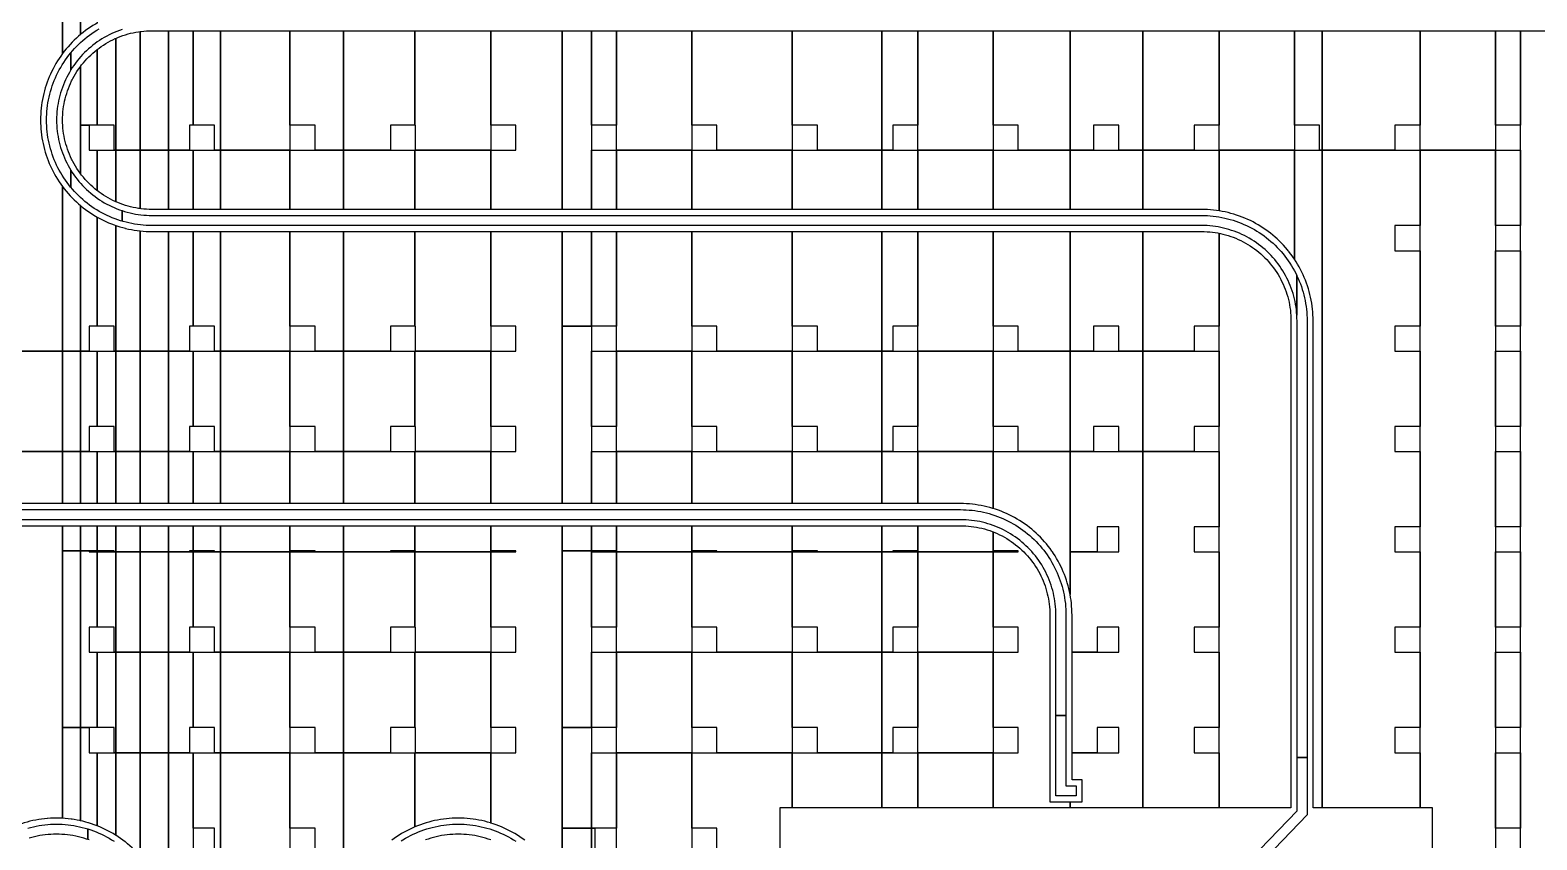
# Model space of a CAD drawing. Extents: x -4500 to 4500, y -3250 to 3250.
# Drawn here: x -1071 to 429, y 1151 to 1957 of the extents above; entities that cross this region are included whole.
import ezdxf

# ---------------------------------------------------------------- set-up
doc = ezdxf.new("R2010")
doc.units = 0
for name, color, linetype in [('L1D10', 1, 'CONTINUOUS'), ('L1D100', 4, 'CONTINUOUS'), ('L1D11', 2, 'CONTINUOUS')]:
    doc.layers.add(name, color=color, linetype=linetype)

# ---------------------------------------------------------------- blocks, each defined once
blk = doc.blocks.new('TOP_main_1_Cheese_100')
at = {"layer": 'L1D100'}
for points in [[(-1038.924, 2037.5), (-1038.924, 1933.801), (-1040.655, 1931.406), (-1042.321, 1928.965), (-1043.921, 1926.481), (-1045.455, 1923.956), (-1046.921, 1921.39), (-1048.319, 1918.787), (-1049.646, 1916.147), (-1050.903, 1913.472), (-1052.088, 1910.766), (-1053.2, 1908.028), (-1054.24, 1905.262), (-1055.205, 1902.469), (-1056.096, 1899.652), (-1056.911, 1896.812), (-1057.65, 1893.951), (-1058.313, 1891.071), (-1058.9, 1888.175), (-1059.408, 1885.264), (-1059.839, 1882.341), (-1060.193, 1879.408), (-1060.468, 1876.465), (-1060.664, 1873.517), (-1060.782, 1870.565), (-1060.821, 1867.61), (-1060.821, 1867.59), (-1060.782, 1864.635), (-1060.664, 1861.683), (-1060.468, 1858.735), (-1060.193, 1855.792), (-1059.839, 1852.859), (-1059.408, 1849.936), (-1058.9, 1847.025), (-1058.313, 1844.129), (-1057.65, 1841.249), (-1056.911, 1838.388), (-1056.096, 1835.548), (-1055.205, 1832.731), (-1054.24, 1829.938), (-1053.2, 1827.172), (-1052.088, 1824.434), (-1050.903, 1821.728), (-1049.646, 1819.053), (-1048.319, 1816.413), (-1046.921, 1813.81), (-1045.455, 1811.244), (-1043.921, 1808.719), (-1042.321, 1806.235), (-1040.655, 1803.794), (-1038.924, 1801.399), (-1038.924, 1637.5), (-1087.5, 1637.5)], [(445.01, 243.6), (412.5, 243.6), (412.5, 1956.6), (506.006, 1956.6)], [(-578.799, 1150.472), (-581.194, 1152.203), (-583.635, 1153.869), (-586.119, 1155.47), (-588.644, 1157.003), (-591.21, 1158.469), (-593.813, 1159.867), (-596.453, 1161.194), (-599.128, 1162.451), (-599.24, 1162.5), (-601.834, 1163.636), (-604.572, 1164.749), (-607.338, 1165.788), (-610.131, 1166.753), (-612.5, 1167.502), (-612.5, 1237.5), (-587.5, 1237.5), (-587.5, 1262.5), (-612.5, 1262.5), (-612.5, 1337.5), (-587.5, 1337.5), (-587.5, 1362.5), (-612.5, 1362.5), (-612.5, 1437.5), (-587.5, 1437.5), (-587.5, 1438.6), (-612.5, 1438.6), (-612.5, 1463.6), (-541.621, 1463.6), (-541.621, 1101.798)], [(-961.462, 1134.468), (-961.462, 1237.5), (-933.351, 1237.5), (-933.351, 283.394)], [(-933.351, 283.394), (-933.351, 1237.5), (-909, 1237.5), (-909, 232.292)], [(-887.5, 1137.5), (-887.5, 1162.5), (-909, 1162.5), (-909, 1237.5), (-881.533, 1237.5), (-881.533, 212.971)], [(-881.533, 212.971), (-881.533, 1237.5), (-812.5, 1237.5), (-812.5, 211.284)], [(-787.5, 1137.5), (-787.5, 1162.5), (-812.5, 1162.5), (-812.5, 1237.5), (-759.269, 1237.5), (-759.269, 270.224)], [(-759.269, 270.224), (-759.269, 1237.5), (-688.166, 1237.5), (-688.166, 1163.636), (-690.872, 1162.451), (-693.547, 1161.194), (-696.187, 1159.867), (-698.79, 1158.469), (-701.356, 1157.003), (-703.881, 1155.47), (-706.365, 1153.869), (-708.806, 1152.203), (-711.201, 1150.472)], [(-387.5, 1137.5), (-387.5, 1162.5), (-412.5, 1162.5), (-412.5, 1237.5), (-312.5, 1237.5), (-312.5, 1182.6), (-325, 1182.6), (-325, 532.6)], [(-541.621, 1101.798), (-541.621, 1162.5), (-512.5, 1162.5), (-512.5, 274.603)]]:
    blk.add_lwpolyline(points, dxfattribs=at)
for points in [[(-1038.924, 1933.801), (-1038.924, 2037.5), (-1020.981, 2037.5), (-1020.981, 1952.789), (-1022.92, 1951.138), (-1025.117, 1949.163), (-1027.262, 1947.13), (-1029.351, 1945.04), (-1031.384, 1942.896), (-1033.359, 1940.698), (-1035.275, 1938.449), (-1037.131, 1936.149)], [(-1020.981, 1952.789), (-1020.981, 2037.5), (-1004.572, 2037.5), (-1004.572, 1964.151), (-1006.177, 1963.234), (-1008.703, 1961.7), (-1011.187, 1960.1), (-1013.627, 1958.433), (-1016.022, 1956.703), (-1018.37, 1954.909), (-1020.67, 1953.054)], [(-985.869, 1837.5), (-985.869, 1948.969), (-983.886, 1949.826), (-981.388, 1950.817), (-979.033, 1951.67), (-978.86, 1951.732), (-976.354, 1952.555), (-976.306, 1952.571), (-973.728, 1953.331), (-971.128, 1954.014), (-968.509, 1954.618), (-965.872, 1955.142), (-963.221, 1955.587), (-961.462, 1955.827), (-961.462, 1837.5)], [(-961.462, 1837.5), (-961.462, 1955.827), (-960.558, 1955.951), (-957.885, 1956.235), (-955.205, 1956.438), (-952.519, 1956.559), (-949.831, 1956.6), (-933.351, 1956.6), (-933.351, 1837.5)], [(-933.351, 1837.5), (-933.351, 1956.6), (-909, 1956.6), (-909, 1862.5), (-912.5, 1862.5), (-912.5, 1837.5)], [(-887.5, 1837.5), (-887.5, 1862.5), (-909, 1862.5), (-909, 1956.6), (-881.533, 1956.6), (-881.533, 1837.5)], [(-881.533, 1837.5), (-881.533, 1956.6), (-812.5, 1956.6), (-812.5, 1837.5)], [(-787.5, 1837.5), (-787.5, 1862.5), (-812.5, 1862.5), (-812.5, 1956.6), (-759.269, 1956.6), (-759.269, 1837.5)], [(-759.269, 1837.5), (-759.269, 1956.6), (-688.166, 1956.6), (-688.166, 1862.5), (-712.5, 1862.5), (-712.5, 1837.5)], [(-687.5, 1837.5), (-687.5, 1862.5), (-688.166, 1862.5), (-688.166, 1956.6), (-612.5, 1956.6), (-612.5, 1837.5)], [(-612.5, 1778.6), (-612.5, 1837.5), (-587.5, 1837.5), (-587.5, 1862.5), (-612.5, 1862.5), (-612.5, 1956.6), (-541.621, 1956.6), (-541.621, 1778.6)], [(-541.621, 1778.6), (-541.621, 1956.6), (-512.5, 1956.6), (-512.5, 1778.6)], [(-512.5, 1862.5), (-512.5, 1956.6), (-487.5, 1956.6), (-487.5, 1862.5)], [(-487.5, 1837.5), (-487.5, 1956.6), (-412.5, 1956.6), (-412.5, 1837.5)], [(-387.5, 1837.5), (-387.5, 1862.5), (-412.5, 1862.5), (-412.5, 1956.6), (-312.5, 1956.6), (-312.5, 1837.5)], [(-287.5, 1837.5), (-287.5, 1862.5), (-312.5, 1862.5), (-312.5, 1956.6), (-223.313, 1956.6), (-223.313, 1837.5)], [(-223.313, 1837.5), (-223.313, 1956.6), (-187.5, 1956.6), (-187.5, 1862.5), (-212.5, 1862.5), (-212.5, 1837.5)], [(-187.5, 1837.5), (-187.5, 1956.6), (-112.5, 1956.6), (-112.5, 1837.5)], [(-87.5, 1837.5), (-87.5, 1862.5), (-112.5, 1862.5), (-112.5, 1956.6), (-35.922, 1956.6), (-35.922, 1837.5)], [(-35.922, 1837.5), (-35.922, 1956.6), (36.508, 1956.6), (36.508, 1837.5), (12.5, 1837.5), (12.5, 1862.5), (-12.5, 1862.5), (-12.5, 1837.5)], [(36.508, 1837.5), (36.508, 1956.6), (112.5, 1956.6), (112.5, 1862.5), (87.5, 1862.5), (87.5, 1837.5)], [(112.5, 1837.5), (112.5, 1956.6), (187.5, 1956.6), (187.5, 1837.5)], [(212.5, 1837.5), (212.5, 1862.5), (187.5, 1862.5), (187.5, 1956.6), (214.98, 1956.6), (214.98, 1837.5)], [(214.98, 1837.5), (214.98, 1956.6), (312.5, 1956.6), (312.5, 1862.5), (287.5, 1862.5), (287.5, 1837.5)], [(312.5, 1837.5), (312.5, 1956.6), (387.5, 1956.6), (387.5, 1837.5)], [(387.5, 1862.5), (387.5, 1956.6), (412.5, 1956.6), (412.5, 1862.5)], [(-1020.981, 1862.5), (-1020.981, 1921.045), (-1019.883, 1922.492), (-1018.193, 1924.583), (-1016.441, 1926.621), (-1014.629, 1928.606), (-1012.757, 1930.535), (-1010.828, 1932.407), (-1008.843, 1934.22), (-1006.804, 1935.972), (-1004.913, 1937.5), (-1004.713, 1937.661), (-1004.572, 1937.769), (-1004.572, 1862.5)], [(-987.5, 1837.5), (-987.5, 1862.5), (-1004.572, 1862.5), (-1004.572, 1937.769), (-1002.572, 1939.287), (-1000.384, 1940.847), (-998.148, 1942.341), (-995.869, 1943.766), (-993.548, 1945.122), (-991.187, 1946.407), (-988.788, 1947.62), (-986.354, 1948.76), (-985.869, 1948.969), (-985.869, 1837.5)], [(-1020.981, 1814.155), (-1021.509, 1814.849), (-1023.069, 1817.038), (-1024.562, 1819.273), (-1025.987, 1821.552), (-1027.343, 1823.873), (-1028.628, 1826.234), (-1029.351, 1827.664), (-1029.841, 1828.633), (-1030.981, 1831.067), (-1032.047, 1833.535), (-1033.039, 1836.034), (-1033.954, 1838.561), (-1034.792, 1841.115), (-1035.553, 1843.693), (-1036.236, 1846.293), (-1036.839, 1848.913), (-1037.364, 1851.549), (-1037.808, 1854.2), (-1038.173, 1856.863), (-1038.456, 1859.537), (-1038.659, 1862.217), (-1038.672, 1862.5), (-1038.781, 1864.902), (-1038.821, 1867.59), (-1038.821, 1867.61), (-1038.781, 1870.298), (-1038.659, 1872.983), (-1038.456, 1875.663), (-1038.173, 1878.337), (-1037.808, 1881), (-1037.364, 1883.651), (-1036.839, 1886.287), (-1036.236, 1888.907), (-1035.553, 1891.507), (-1034.792, 1894.085), (-1033.954, 1896.639), (-1033.039, 1899.166), (-1032.047, 1901.665), (-1030.981, 1904.133), (-1029.841, 1906.567), (-1029.351, 1907.536), (-1028.628, 1908.966), (-1027.343, 1911.327), (-1025.987, 1913.648), (-1024.562, 1915.927), (-1023.069, 1918.162), (-1021.509, 1920.351), (-1020.981, 1921.045)], [(-1004.572, 1797.431), (-1004.713, 1797.539), (-1006.804, 1799.228), (-1008.843, 1800.98), (-1010.828, 1802.793), (-1012.757, 1804.665), (-1014.629, 1806.594), (-1016.441, 1808.579), (-1018.193, 1810.617), (-1019.883, 1812.708), (-1020.981, 1814.155), (-1020.981, 1862.5), (-1012.5, 1862.5), (-1012.5, 1837.5), (-1004.572, 1837.5)], [(-985.869, 1786.231), (-986.354, 1786.44), (-988.788, 1787.58), (-991.187, 1788.793), (-993.548, 1790.078), (-995.869, 1791.434), (-998.148, 1792.859), (-1000.384, 1794.353), (-1002.572, 1795.913), (-1004.572, 1797.431), (-1004.572, 1837.5), (-985.869, 1837.5)], [(-961.462, 1779.373), (-963.221, 1779.613), (-965.872, 1780.058), (-968.509, 1780.582), (-971.128, 1781.186), (-973.728, 1781.869), (-976.306, 1782.629), (-976.354, 1782.645), (-978.86, 1783.468), (-979.033, 1783.53), (-981.388, 1784.383), (-983.886, 1785.374), (-985.869, 1786.231), (-985.869, 1837.5), (-961.462, 1837.5)], [(-949.831, 1778.6), (-952.519, 1778.641), (-955.205, 1778.762), (-957.885, 1778.965), (-960.558, 1779.249), (-961.462, 1779.373), (-961.462, 1837.5), (-933.351, 1837.5), (-933.351, 1778.6)], [(-933.351, 1778.6), (-933.351, 1837.5), (-909, 1837.5), (-909, 1778.6)], [(-909, 1778.6), (-909, 1837.5), (-881.533, 1837.5), (-881.533, 1778.6)], [(-881.533, 1778.6), (-881.533, 1837.5), (-812.5, 1837.5), (-812.5, 1778.6)], [(-812.5, 1778.6), (-812.5, 1837.5), (-759.269, 1837.5), (-759.269, 1778.6)], [(-759.269, 1778.6), (-759.269, 1837.5), (-688.166, 1837.5), (-688.166, 1778.6)], [(-688.166, 1778.6), (-688.166, 1837.5), (-612.5, 1837.5), (-612.5, 1778.6)], [(-512.5, 1778.6), (-512.5, 1837.5), (-487.5, 1837.5), (-487.5, 1778.6)], [(-487.5, 1778.6), (-487.5, 1837.5), (-412.5, 1837.5), (-412.5, 1778.6)], [(-412.5, 1778.6), (-412.5, 1837.5), (-312.5, 1837.5), (-312.5, 1778.6)], [(-312.5, 1778.6), (-312.5, 1837.5), (-223.313, 1837.5), (-223.313, 1778.6)], [(-223.313, 1778.6), (-223.313, 1837.5), (-187.5, 1837.5), (-187.5, 1778.6)], [(-187.5, 1778.6), (-187.5, 1837.5), (-112.5, 1837.5), (-112.5, 1778.6)], [(-112.5, 1778.6), (-112.5, 1837.5), (-35.922, 1837.5), (-35.922, 1778.6)], [(-35.922, 1778.6), (-35.922, 1837.5), (36.508, 1837.5), (36.508, 1778.6)], [(112.5, 1777.211), (109.741, 1777.618), (106.808, 1777.971), (103.865, 1778.246), (100.917, 1778.443), (97.965, 1778.561), (95.01, 1778.6), (36.508, 1778.6), (36.508, 1837.5), (112.5, 1837.5)], [(187.5, 1728.965), (185.833, 1731.406), (184.103, 1733.801), (182.309, 1736.149), (182.018, 1736.51), (181.219, 1737.5), (180.454, 1738.449), (178.538, 1740.698), (176.563, 1742.896), (174.53, 1745.04), (172.44, 1747.13), (170.296, 1749.163), (168.098, 1751.138), (165.849, 1753.054), (163.549, 1754.909), (161.201, 1756.703), (158.806, 1758.433), (156.365, 1760.1), (153.881, 1761.7), (151.356, 1763.234), (148.79, 1764.7), (146.187, 1766.097), (143.547, 1767.425), (140.872, 1768.681), (138.166, 1769.866), (135.428, 1770.979), (132.662, 1772.018), (129.869, 1772.984), (127.052, 1773.874), (124.212, 1774.69), (121.351, 1775.429), (118.471, 1776.092), (115.575, 1776.678), (112.664, 1777.187), (112.5, 1777.211), (112.5, 1837.5), (187.5, 1837.5), (187.5, 1728.965)], [(206, 1182.6), (206, 1667.61), (205.961, 1670.565), (205.843, 1673.517), (205.646, 1676.465), (205.371, 1679.408), (205.018, 1682.341), (204.587, 1685.264), (204.078, 1688.175), (203.492, 1691.071), (202.829, 1693.951), (202.09, 1696.812), (201.274, 1699.652), (200.384, 1702.469), (199.418, 1705.262), (198.379, 1708.028), (197.266, 1710.766), (196.081, 1713.472), (194.825, 1716.147), (193.497, 1718.787), (192.1, 1721.39), (190.634, 1723.956), (189.1, 1726.481), (187.5, 1728.965), (187.5, 1837.5), (214.98, 1837.5), (214.98, 1182.6)], [(214.98, 1182.6), (214.98, 1837.5), (312.5, 1837.5), (312.5, 1762.5), (287.5, 1762.5), (287.5, 1737.5), (312.5, 1737.5), (312.5, 1662.5), (287.5, 1662.5), (287.5, 1637.5), (312.5, 1637.5), (312.5, 1562.5), (287.5, 1562.5), (287.5, 1537.5), (312.5, 1537.5), (312.5, 1462.5), (287.5, 1462.5), (287.5, 1437.5), (312.5, 1437.5), (312.5, 1362.5), (287.5, 1362.5), (287.5, 1337.5), (312.5, 1337.5), (312.5, 1262.5), (287.5, 1262.5), (287.5, 1237.5), (312.5, 1237.5), (312.5, 1182.6)], [(312.5, 243.6), (312.5, 532.6), (325, 532.6), (325, 1182.6), (312.5, 1182.6), (312.5, 1837.5), (387.5, 1837.5), (387.5, 243.6)], [(387.5, 1762.5), (387.5, 1837.5), (412.5, 1837.5), (412.5, 1762.5)], [(-1038.924, 1637.5), (-1038.924, 1801.399), (-1037.131, 1799.051), (-1035.275, 1796.751), (-1033.359, 1794.502), (-1031.384, 1792.304), (-1029.351, 1790.16), (-1027.262, 1788.07), (-1025.117, 1786.037), (-1022.92, 1784.062), (-1020.981, 1782.411), (-1020.981, 1637.5)], [(-1020.981, 1637.5), (-1020.981, 1782.411), (-1020.67, 1782.146), (-1018.37, 1780.291), (-1016.022, 1778.497), (-1013.627, 1776.767), (-1011.187, 1775.1), (-1008.703, 1773.5), (-1006.177, 1771.966), (-1004.572, 1771.049), (-1004.572, 1662.5), (-1012.5, 1662.5), (-1012.5, 1637.5)], [(-987.5, 1637.5), (-987.5, 1662.5), (-1004.572, 1662.5), (-1004.572, 1771.049), (-1003.612, 1770.5), (-1001.008, 1769.103), (-998.368, 1767.775), (-995.694, 1766.519), (-992.987, 1765.334), (-990.25, 1764.221), (-987.484, 1763.182), (-985.869, 1762.624), (-985.869, 1637.5)], [(-985.869, 1637.5), (-985.869, 1762.624), (-984.691, 1762.216), (-981.873, 1761.326), (-979.033, 1760.51), (-976.354, 1759.818), (-976.172, 1759.771), (-973.293, 1759.108), (-970.397, 1758.522), (-967.486, 1758.013), (-964.563, 1757.582), (-961.629, 1757.229), (-961.462, 1757.213), (-961.462, 1637.5)], [(-961.462, 1637.5), (-961.462, 1757.213), (-958.687, 1756.954), (-955.739, 1756.757), (-952.786, 1756.639), (-949.831, 1756.6), (-933.351, 1756.6), (-933.351, 1637.5)], [(-933.351, 1637.5), (-933.351, 1756.6), (-909, 1756.6), (-909, 1662.5), (-912.5, 1662.5), (-912.5, 1637.5)], [(-887.5, 1637.5), (-887.5, 1662.5), (-909, 1662.5), (-909, 1756.6), (-881.533, 1756.6), (-881.533, 1637.5)], [(-881.533, 1637.5), (-881.533, 1756.6), (-812.5, 1756.6), (-812.5, 1637.5)], [(-787.5, 1637.5), (-787.5, 1662.5), (-812.5, 1662.5), (-812.5, 1756.6), (-759.269, 1756.6), (-759.269, 1637.5)], [(-759.269, 1637.5), (-759.269, 1756.6), (-688.166, 1756.6), (-688.166, 1662.5), (-712.5, 1662.5), (-712.5, 1637.5)], [(-687.5, 1637.5), (-687.5, 1662.5), (-688.166, 1662.5), (-688.166, 1756.6), (-612.5, 1756.6), (-612.5, 1637.5)], [(-612.5, 1485.6), (-612.5, 1537.5), (-587.5, 1537.5), (-587.5, 1562.5), (-612.5, 1562.5), (-612.5, 1637.5), (-587.5, 1637.5), (-587.5, 1662.5), (-612.5, 1662.5), (-612.5, 1756.6), (-541.621, 1756.6), (-541.621, 1485.6)], [(-541.621, 1662.5), (-541.621, 1756.6), (-512.5, 1756.6), (-512.5, 1662.5)], [(-512.5, 1662.5), (-512.5, 1756.6), (-487.5, 1756.6), (-487.5, 1662.5)], [(-487.5, 1637.5), (-487.5, 1756.6), (-412.5, 1756.6), (-412.5, 1637.5)], [(-387.5, 1637.5), (-387.5, 1662.5), (-412.5, 1662.5), (-412.5, 1756.6), (-312.5, 1756.6), (-312.5, 1637.5)], [(-287.5, 1637.5), (-287.5, 1662.5), (-312.5, 1662.5), (-312.5, 1756.6), (-223.313, 1756.6), (-223.313, 1637.5)], [(-223.313, 1637.5), (-223.313, 1756.6), (-187.5, 1756.6), (-187.5, 1662.5), (-212.5, 1662.5), (-212.5, 1637.5)], [(-187.5, 1637.5), (-187.5, 1756.6), (-112.5, 1756.6), (-112.5, 1637.5)], [(-87.5, 1637.5), (-87.5, 1662.5), (-112.5, 1662.5), (-112.5, 1756.6), (-35.922, 1756.6), (-35.922, 1637.5)], [(-35.922, 1637.5), (-35.922, 1756.6), (36.508, 1756.6), (36.508, 1637.5), (12.5, 1637.5), (12.5, 1662.5), (-12.5, 1662.5), (-12.5, 1637.5)], [(36.508, 1637.5), (36.508, 1756.6), (95.01, 1756.6), (97.698, 1756.559), (100.383, 1756.438), (103.063, 1756.235), (105.737, 1755.951), (108.4, 1755.587), (111.051, 1755.142), (112.5, 1754.854), (112.5, 1662.5), (87.5, 1662.5), (87.5, 1637.5)], [(112.5, 1182.6), (112.5, 1754.854), (113.687, 1754.618), (116.307, 1754.014), (118.907, 1753.331), (121.485, 1752.571), (124.039, 1751.732), (126.566, 1750.817), (129.065, 1749.826), (131.533, 1748.76), (133.967, 1747.62), (136.366, 1746.407), (138.727, 1745.122), (141.048, 1743.766), (143.327, 1742.341), (145.562, 1740.847), (147.751, 1739.287), (149.892, 1737.661), (151.983, 1735.972), (154.021, 1734.22), (156.006, 1732.407), (157.935, 1730.535), (159.807, 1728.606), (161.62, 1726.621), (163.372, 1724.583), (165.061, 1722.492), (166.687, 1720.351), (168.247, 1718.162), (169.741, 1715.927), (171.166, 1713.648), (172.522, 1711.327), (173.807, 1708.966), (175.02, 1706.567), (176.16, 1704.133), (177.226, 1701.665), (178.217, 1699.166), (179.132, 1696.639), (179.971, 1694.085), (180.731, 1691.507), (181.414, 1688.907), (182.018, 1686.287), (182.542, 1683.651), (182.987, 1681), (183.351, 1678.337), (183.635, 1675.663), (183.838, 1672.983), (183.959, 1670.298), (184, 1667.61), (184, 1182.6)], [(387.5, 1662.5), (387.5, 1737.5), (412.5, 1737.5), (412.5, 1662.5)], [(-541.621, 1485.6), (-541.621, 1662.5), (-512.5, 1662.5), (-512.5, 1485.6)], [(-1087.5, 1537.5), (-1087.5, 1637.5), (-1038.924, 1637.5), (-1038.924, 1537.5)], [(-1038.924, 1537.5), (-1038.924, 1637.5), (-1020.981, 1637.5), (-1020.981, 1537.5)], [(-1020.981, 1537.5), (-1020.981, 1637.5), (-1004.572, 1637.5), (-1004.572, 1562.5), (-1012.5, 1562.5), (-1012.5, 1537.5)], [(-987.5, 1537.5), (-987.5, 1562.5), (-1004.572, 1562.5), (-1004.572, 1637.5), (-985.869, 1637.5), (-985.869, 1537.5)], [(-985.869, 1537.5), (-985.869, 1637.5), (-961.462, 1637.5), (-961.462, 1537.5)], [(-961.462, 1537.5), (-961.462, 1637.5), (-933.351, 1637.5), (-933.351, 1537.5)], [(-933.351, 1537.5), (-933.351, 1637.5), (-909, 1637.5), (-909, 1562.5), (-912.5, 1562.5), (-912.5, 1537.5)], [(-887.5, 1537.5), (-887.5, 1562.5), (-909, 1562.5), (-909, 1637.5), (-881.533, 1637.5), (-881.533, 1537.5)], [(-881.533, 1537.5), (-881.533, 1637.5), (-812.5, 1637.5), (-812.5, 1537.5)], [(-787.5, 1537.5), (-787.5, 1562.5), (-812.5, 1562.5), (-812.5, 1637.5), (-759.269, 1637.5), (-759.269, 1537.5)], [(-759.269, 1537.5), (-759.269, 1637.5), (-688.166, 1637.5), (-688.166, 1562.5), (-712.5, 1562.5), (-712.5, 1537.5)], [(-687.5, 1537.5), (-687.5, 1562.5), (-688.166, 1562.5), (-688.166, 1637.5), (-612.5, 1637.5), (-612.5, 1537.5)], [(-512.5, 1562.5), (-512.5, 1637.5), (-487.5, 1637.5), (-487.5, 1562.5)], [(-487.5, 1537.5), (-487.5, 1637.5), (-412.5, 1637.5), (-412.5, 1537.5)], [(-387.5, 1537.5), (-387.5, 1562.5), (-412.5, 1562.5), (-412.5, 1637.5), (-312.5, 1637.5), (-312.5, 1537.5)], [(-287.5, 1537.5), (-287.5, 1562.5), (-312.5, 1562.5), (-312.5, 1637.5), (-223.313, 1637.5), (-223.313, 1537.5)], [(-223.313, 1537.5), (-223.313, 1637.5), (-187.5, 1637.5), (-187.5, 1562.5), (-212.5, 1562.5), (-212.5, 1537.5)], [(-187.5, 1537.5), (-187.5, 1637.5), (-112.5, 1637.5), (-112.5, 1537.5)], [(-87.5, 1537.5), (-87.5, 1562.5), (-112.5, 1562.5), (-112.5, 1637.5), (-35.922, 1637.5), (-35.922, 1537.5)], [(-35.922, 1537.5), (-35.922, 1637.5), (36.508, 1637.5), (36.508, 1537.5), (12.5, 1537.5), (12.5, 1562.5), (-12.5, 1562.5), (-12.5, 1537.5)], [(36.508, 1537.5), (36.508, 1637.5), (112.5, 1637.5), (112.5, 1562.5), (87.5, 1562.5), (87.5, 1537.5)], [(387.5, 1562.5), (387.5, 1637.5), (412.5, 1637.5), (412.5, 1562.5)], [(-1087.5, 1485.6), (-1087.5, 1537.5), (-1038.924, 1537.5), (-1038.924, 1485.6)], [(-1038.924, 1485.6), (-1038.924, 1537.5), (-1020.981, 1537.5), (-1020.981, 1485.6)], [(-1020.981, 1485.6), (-1020.981, 1537.5), (-1004.572, 1537.5), (-1004.572, 1485.6)], [(-1004.572, 1485.6), (-1004.572, 1537.5), (-985.869, 1537.5), (-985.869, 1485.6)], [(-985.869, 1485.6), (-985.869, 1537.5), (-961.462, 1537.5), (-961.462, 1485.6)], [(-961.462, 1485.6), (-961.462, 1537.5), (-933.351, 1537.5), (-933.351, 1485.6)], [(-933.351, 1485.6), (-933.351, 1537.5), (-909, 1537.5), (-909, 1485.6)], [(-909, 1485.6), (-909, 1537.5), (-881.533, 1537.5), (-881.533, 1485.6)], [(-881.533, 1485.6), (-881.533, 1537.5), (-812.5, 1537.5), (-812.5, 1485.6)], [(-812.5, 1485.6), (-812.5, 1537.5), (-759.269, 1537.5), (-759.269, 1485.6)], [(-759.269, 1485.6), (-759.269, 1537.5), (-688.166, 1537.5), (-688.166, 1485.6)], [(-688.166, 1485.6), (-688.166, 1537.5), (-612.5, 1537.5), (-612.5, 1485.6)], [(-512.5, 1485.6), (-512.5, 1537.5), (-487.5, 1537.5), (-487.5, 1485.6)], [(-487.5, 1485.6), (-487.5, 1537.5), (-412.5, 1537.5), (-412.5, 1485.6)], [(-412.5, 1485.6), (-412.5, 1537.5), (-312.5, 1537.5), (-312.5, 1485.6)], [(-312.5, 1485.6), (-312.5, 1537.5), (-223.313, 1537.5), (-223.313, 1485.6)], [(-223.313, 1485.6), (-223.313, 1537.5), (-187.5, 1537.5), (-187.5, 1485.6)], [(-112.5, 1480.733), (-112.948, 1480.874), (-115.788, 1481.69), (-118.649, 1482.429), (-121.529, 1483.092), (-124.425, 1483.678), (-127.336, 1484.187), (-130.259, 1484.618), (-133.192, 1484.971), (-136.135, 1485.246), (-139.083, 1485.443), (-142.035, 1485.561), (-144.99, 1485.6), (-187.5, 1485.6), (-187.5, 1537.5), (-112.5, 1537.5)], [(-35.922, 1395.175), (-36.508, 1398.071), (-37.171, 1400.951), (-37.91, 1403.812), (-38.726, 1406.652), (-39.616, 1409.469), (-40.582, 1412.262), (-41.621, 1415.028), (-42.734, 1417.766), (-43.919, 1420.472), (-45.175, 1423.147), (-46.503, 1425.787), (-47.9, 1428.39), (-49.366, 1430.956), (-50.9, 1433.481), (-52.5, 1435.965), (-53.548, 1437.5), (-54.167, 1438.406), (-55.897, 1440.801), (-57.691, 1443.149), (-59.546, 1445.449), (-61.462, 1447.698), (-63.437, 1449.896), (-65.47, 1452.04), (-67.56, 1454.13), (-69.704, 1456.163), (-71.902, 1458.138), (-74.151, 1460.054), (-76.451, 1461.909), (-78.799, 1463.703), (-81.194, 1465.433), (-83.635, 1467.1), (-86.119, 1468.7), (-88.644, 1470.234), (-91.21, 1471.7), (-93.813, 1473.097), (-96.453, 1474.425), (-99.128, 1475.681), (-101.834, 1476.866), (-104.572, 1477.979), (-107.338, 1479.018), (-110.131, 1479.984), (-112.5, 1480.733), (-112.5, 1537.5), (-35.922, 1537.5)], [(-35.922, 1182.6), (-35.922, 1188.6), (-24, 1188.6), (-24, 1210.6), (-34, 1210.6), (-34, 1237.5), (-9, 1237.5), (12.5, 1237.5), (12.5, 1262.5), (-9, 1262.5), (-9, 1237.5), (-34, 1237.5), (-34, 1337.5), (-9, 1337.5), (12.5, 1337.5), (12.5, 1362.5), (-9, 1362.5), (-9, 1337.5), (-34, 1337.5), (-34, 1374.61), (-34.039, 1377.565), (-34.157, 1380.517), (-34.354, 1383.465), (-34.629, 1386.408), (-34.982, 1389.341), (-35.413, 1392.264), (-35.922, 1395.175), (-35.922, 1437.5), (-9, 1437.5), (12.5, 1437.5), (12.5, 1462.5), (-9, 1462.5), (-9, 1437.5), (-35.922, 1437.5), (-35.922, 1537.5), (36.508, 1537.5), (36.508, 1182.6)], [(36.508, 1182.6), (36.508, 1537.5), (112.5, 1537.5), (112.5, 1462.5), (87.5, 1462.5), (87.5, 1437.5), (112.5, 1437.5), (112.5, 1362.5), (87.5, 1362.5), (87.5, 1337.5), (112.5, 1337.5), (112.5, 1262.5), (87.5, 1262.5), (87.5, 1237.5), (112.5, 1237.5), (112.5, 1182.6)], [(387.5, 1462.5), (387.5, 1537.5), (412.5, 1537.5), (412.5, 1462.5)], [(-1087.5, 1163.906), (-1087.5, 1463.6), (-1038.924, 1463.6), (-1038.924, 1172.202), (-1039.083, 1172.212), (-1042.035, 1172.33), (-1044.99, 1172.37), (-1045.01, 1172.37), (-1047.965, 1172.33), (-1050.917, 1172.212), (-1053.865, 1172.016), (-1054.24, 1171.981), (-1056.808, 1171.741), (-1059.741, 1171.388), (-1062.664, 1170.956), (-1065.575, 1170.448), (-1068.471, 1169.862), (-1071.351, 1169.199), (-1074.212, 1168.459), (-1077.052, 1167.644), (-1079.869, 1166.753), (-1082.662, 1165.788), (-1085.428, 1164.749)], [(-1038.924, 1438.6), (-1038.924, 1463.6), (-1020.981, 1463.6), (-1020.981, 1438.6)], [(-1020.981, 1438.6), (-1020.981, 1463.6), (-1004.572, 1463.6), (-1004.572, 1438.6)], [(-987.5, 1437.5), (-987.5, 1438.6), (-1004.572, 1438.6), (-1004.572, 1463.6), (-985.869, 1463.6), (-985.869, 1437.5)], [(-985.869, 1437.5), (-985.869, 1463.6), (-961.462, 1463.6), (-961.462, 1437.5)], [(-961.462, 1437.5), (-961.462, 1463.6), (-933.351, 1463.6), (-933.351, 1437.5)], [(-933.351, 1437.5), (-933.351, 1463.6), (-909, 1463.6), (-909, 1438.6), (-912.5, 1438.6), (-912.5, 1437.5)], [(-887.5, 1437.5), (-887.5, 1438.6), (-909, 1438.6), (-909, 1463.6), (-881.533, 1463.6), (-881.533, 1437.5)], [(-881.533, 1437.5), (-881.533, 1463.6), (-812.5, 1463.6), (-812.5, 1437.5)], [(-787.5, 1437.5), (-787.5, 1438.6), (-812.5, 1438.6), (-812.5, 1463.6), (-759.269, 1463.6), (-759.269, 1437.5)], [(-759.269, 1437.5), (-759.269, 1463.6), (-688.166, 1463.6), (-688.166, 1438.6), (-712.5, 1438.6), (-712.5, 1437.5)], [(-687.5, 1437.5), (-687.5, 1438.6), (-688.166, 1438.6), (-688.166, 1463.6), (-612.5, 1463.6), (-612.5, 1437.5)], [(-541.621, 1438.6), (-541.621, 1463.6), (-512.5, 1463.6), (-512.5, 1438.6)], [(-512.5, 1438.6), (-512.5, 1463.6), (-487.5, 1463.6), (-487.5, 1438.6)], [(-487.5, 1437.5), (-487.5, 1463.6), (-412.5, 1463.6), (-412.5, 1437.5)], [(-387.5, 1437.5), (-387.5, 1438.6), (-412.5, 1438.6), (-412.5, 1463.6), (-312.5, 1463.6), (-312.5, 1437.5)], [(-287.5, 1437.5), (-287.5, 1438.6), (-312.5, 1438.6), (-312.5, 1463.6), (-223.313, 1463.6), (-223.313, 1437.5)], [(-223.313, 1437.5), (-223.313, 1463.6), (-187.5, 1463.6), (-187.5, 1438.6), (-212.5, 1438.6), (-212.5, 1437.5)], [(-187.5, 1437.5), (-187.5, 1463.6), (-144.99, 1463.6), (-142.302, 1463.559), (-139.617, 1463.438), (-136.937, 1463.235), (-134.263, 1462.951), (-131.6, 1462.587), (-128.949, 1462.142), (-126.313, 1461.618), (-123.693, 1461.014), (-121.093, 1460.331), (-118.515, 1459.571), (-115.961, 1458.732), (-113.434, 1457.817), (-112.5, 1457.447), (-112.5, 1437.5)], [(-112.5, 1182.6), (-112.5, 1237.5), (-87.5, 1237.5), (-87.5, 1262.5), (-112.5, 1262.5), (-112.5, 1337.5), (-87.5, 1337.5), (-87.5, 1362.5), (-112.5, 1362.5), (-112.5, 1437.5), (-87.5, 1437.5), (-87.5, 1438.6), (-112.5, 1438.6), (-112.5, 1457.447), (-110.935, 1456.826), (-108.467, 1455.76), (-106.033, 1454.62), (-103.634, 1453.407), (-101.273, 1452.122), (-98.952, 1450.766), (-96.673, 1449.341), (-94.438, 1447.847), (-92.249, 1446.287), (-90.108, 1444.661), (-88.017, 1442.972), (-85.979, 1441.22), (-83.994, 1439.407), (-82.065, 1437.535), (-80.193, 1435.606), (-78.38, 1433.621), (-76.628, 1431.583), (-74.939, 1429.492), (-73.313, 1427.351), (-71.753, 1425.162), (-70.259, 1422.927), (-68.834, 1420.648), (-67.478, 1418.327), (-66.193, 1415.966), (-64.98, 1413.567), (-63.84, 1411.133), (-62.774, 1408.665), (-61.783, 1406.166), (-60.868, 1403.639), (-60.029, 1401.085), (-59.269, 1398.507), (-58.586, 1395.907), (-57.982, 1393.287), (-57.458, 1390.651), (-57.013, 1388), (-56.649, 1385.337), (-56.365, 1382.663), (-56.162, 1379.983), (-56.041, 1377.298), (-56, 1374.61), (-56, 1188.6), (-35.922, 1188.6), (-35.922, 1182.6)], [(-1038.924, 1262.5), (-1038.924, 1438.6), (-1020.981, 1438.6), (-1020.981, 1262.5)], [(-1020.981, 1262.5), (-1020.981, 1438.6), (-1012.5, 1438.6), (-1012.5, 1437.5), (-1004.572, 1437.5), (-1004.572, 1362.5), (-1012.5, 1362.5), (-1012.5, 1337.5), (-1004.572, 1337.5), (-1004.572, 1262.5)], [(-987.5, 1337.5), (-987.5, 1362.5), (-1004.572, 1362.5), (-1004.572, 1437.5), (-985.869, 1437.5), (-985.869, 1337.5)], [(-985.869, 1337.5), (-985.869, 1437.5), (-961.462, 1437.5), (-961.462, 1337.5)], [(-961.462, 1337.5), (-961.462, 1437.5), (-933.351, 1437.5), (-933.351, 1337.5)], [(-933.351, 1337.5), (-933.351, 1437.5), (-909, 1437.5), (-909, 1362.5), (-912.5, 1362.5), (-912.5, 1337.5)], [(-887.5, 1337.5), (-887.5, 1362.5), (-909, 1362.5), (-909, 1437.5), (-881.533, 1437.5), (-881.533, 1337.5)], [(-881.533, 1337.5), (-881.533, 1437.5), (-812.5, 1437.5), (-812.5, 1337.5)], [(-787.5, 1337.5), (-787.5, 1362.5), (-812.5, 1362.5), (-812.5, 1437.5), (-759.269, 1437.5), (-759.269, 1337.5)], [(-759.269, 1337.5), (-759.269, 1437.5), (-688.166, 1437.5), (-688.166, 1362.5), (-712.5, 1362.5), (-712.5, 1337.5)], [(-687.5, 1337.5), (-687.5, 1362.5), (-688.166, 1362.5), (-688.166, 1437.5), (-612.5, 1437.5), (-612.5, 1337.5)], [(-541.621, 1262.5), (-541.621, 1438.6), (-512.5, 1438.6), (-512.5, 1262.5)], [(-512.5, 1362.5), (-512.5, 1437.5), (-487.5, 1437.5), (-487.5, 1362.5)], [(-487.5, 1337.5), (-487.5, 1437.5), (-412.5, 1437.5), (-412.5, 1337.5)], [(-387.5, 1337.5), (-387.5, 1362.5), (-412.5, 1362.5), (-412.5, 1437.5), (-312.5, 1437.5), (-312.5, 1337.5)], [(-287.5, 1337.5), (-287.5, 1362.5), (-312.5, 1362.5), (-312.5, 1437.5), (-223.313, 1437.5), (-223.313, 1337.5)], [(-223.313, 1337.5), (-223.313, 1437.5), (-187.5, 1437.5), (-187.5, 1362.5), (-212.5, 1362.5), (-212.5, 1337.5)], [(-187.5, 1337.5), (-187.5, 1437.5), (-112.5, 1437.5), (-112.5, 1337.5)], [(387.5, 1362.5), (387.5, 1437.5), (412.5, 1437.5), (412.5, 1362.5)], [(-987.5, 1237.5), (-987.5, 1262.5), (-1004.572, 1262.5), (-1004.572, 1337.5), (-985.869, 1337.5), (-985.869, 1237.5)], [(-985.869, 1237.5), (-985.869, 1337.5), (-961.462, 1337.5), (-961.462, 1237.5)], [(-961.462, 1237.5), (-961.462, 1337.5), (-933.351, 1337.5), (-933.351, 1237.5)], [(-933.351, 1237.5), (-933.351, 1337.5), (-909, 1337.5), (-909, 1262.5), (-912.5, 1262.5), (-912.5, 1237.5)], [(-887.5, 1237.5), (-887.5, 1262.5), (-909, 1262.5), (-909, 1337.5), (-881.533, 1337.5), (-881.533, 1237.5)], [(-881.533, 1237.5), (-881.533, 1337.5), (-812.5, 1337.5), (-812.5, 1237.5)], [(-787.5, 1237.5), (-787.5, 1262.5), (-812.5, 1262.5), (-812.5, 1337.5), (-759.269, 1337.5), (-759.269, 1237.5)], [(-759.269, 1237.5), (-759.269, 1337.5), (-688.166, 1337.5), (-688.166, 1262.5), (-712.5, 1262.5), (-712.5, 1237.5)], [(-687.5, 1237.5), (-687.5, 1262.5), (-688.166, 1262.5), (-688.166, 1337.5), (-612.5, 1337.5), (-612.5, 1237.5)], [(-512.5, 1262.5), (-512.5, 1337.5), (-487.5, 1337.5), (-487.5, 1262.5)], [(-487.5, 1237.5), (-487.5, 1337.5), (-412.5, 1337.5), (-412.5, 1237.5)], [(-387.5, 1237.5), (-387.5, 1262.5), (-412.5, 1262.5), (-412.5, 1337.5), (-312.5, 1337.5), (-312.5, 1237.5)], [(-287.5, 1237.5), (-287.5, 1262.5), (-312.5, 1262.5), (-312.5, 1337.5), (-223.313, 1337.5), (-223.313, 1237.5)], [(-223.313, 1237.5), (-223.313, 1337.5), (-187.5, 1337.5), (-187.5, 1262.5), (-212.5, 1262.5), (-212.5, 1237.5)], [(-187.5, 1237.5), (-187.5, 1337.5), (-112.5, 1337.5), (-112.5, 1237.5)], [(387.5, 1262.5), (387.5, 1337.5), (412.5, 1337.5), (412.5, 1262.5)], [(-1020.981, 1169.736), (-1021.529, 1169.862), (-1024.425, 1170.448), (-1027.336, 1170.956), (-1029.351, 1171.254), (-1030.259, 1171.388), (-1033.192, 1171.741), (-1036.135, 1172.016), (-1038.924, 1172.202), (-1038.924, 1262.5), (-1020.981, 1262.5)], [(-1004.572, 1164.749), (-1007.338, 1165.788), (-1010.131, 1166.753), (-1012.948, 1167.644), (-1013.434, 1167.783), (-1015.788, 1168.459), (-1018.649, 1169.199), (-1020.981, 1169.736), (-1020.981, 1262.5), (-1012.5, 1262.5), (-1012.5, 1237.5), (-1004.572, 1237.5)], [(-541.621, 1162.5), (-541.621, 1262.5), (-512.5, 1262.5), (-512.5, 1162.5)], [(-985.869, 1155.309), (-986.119, 1155.47), (-988.644, 1157.003), (-991.21, 1158.469), (-993.813, 1159.867), (-996.453, 1161.194), (-999.128, 1162.451), (-1001.834, 1163.636), (-1004.572, 1164.749), (-1004.572, 1237.5), (-985.869, 1237.5)], [(-961.462, 1134.468), (-963.437, 1136.665), (-964.229, 1137.5), (-965.47, 1138.81), (-967.56, 1140.899), (-969.704, 1142.932), (-971.902, 1144.907), (-974.151, 1146.823), (-976.354, 1148.601), (-976.451, 1148.679), (-978.799, 1150.472), (-981.194, 1152.203), (-983.635, 1153.869), (-985.869, 1155.309), (-985.869, 1237.5), (-961.462, 1237.5)], [(-688.166, 1163.636), (-688.166, 1237.5), (-612.5, 1237.5), (-612.5, 1167.502), (-612.948, 1167.644), (-615.788, 1168.459), (-618.649, 1169.199), (-621.529, 1169.862), (-624.425, 1170.448), (-627.336, 1170.956), (-630.259, 1171.388), (-633.192, 1171.741), (-636.135, 1172.016), (-639.083, 1172.212), (-642.035, 1172.33), (-644.99, 1172.37), (-645.01, 1172.37), (-647.965, 1172.33), (-650.917, 1172.212), (-653.865, 1172.016), (-656.808, 1171.741), (-659.741, 1171.388), (-662.664, 1170.956), (-665.575, 1170.448), (-668.471, 1169.862), (-671.351, 1169.199), (-674.212, 1168.459), (-677.052, 1167.644), (-679.869, 1166.753), (-682.662, 1165.788), (-685.428, 1164.749)], [(-512.5, 1162.5), (-512.5, 1237.5), (-487.5, 1237.5), (-487.5, 1162.5)], [(-487.5, 1137.5), (-487.5, 1237.5), (-412.5, 1237.5), (-412.5, 1137.5)], [(-312.5, 1182.6), (-312.5, 1237.5), (-223.313, 1237.5), (-223.313, 1182.6)], [(-223.313, 1182.6), (-223.313, 1237.5), (-187.5, 1237.5), (-187.5, 1182.6)], [(-187.5, 1182.6), (-187.5, 1237.5), (-112.5, 1237.5), (-112.5, 1182.6)], [(387.5, 1162.5), (387.5, 1237.5), (412.5, 1237.5), (412.5, 1162.5)], [(-512.5, 1062.5), (-512.5, 1162.5), (-509, 1162.5), (-509, 1137.5), (-487.5, 1137.5), (-487.5, 1062.5)]]:
    blk.add_lwpolyline(points, close=True, dxfattribs=at)
blk = doc.blocks.new('TOP_main_1')
at = {"layer": 'L1D10'}
blk.add_lwpolyline([(-50, 1194.6), (-50, 1204.6), (-50, 1274.6), (-40, 1274.6), (-40, 1274.6), (-40, 1204.6), (-30, 1204.6), (-30, 1194.6), (-40, 1194.6)], close=True, dxfattribs=at)
at = {"layer": 'L1D11'}
for points in [[(-979.71, 1957.779), (-982.32, 1956.871), (-984.902, 1955.889), (-987.455, 1954.831), (-989.976, 1953.7), (-992.463, 1952.496), (-994.914, 1951.22), (-997.326, 1949.874), (-999.699, 1948.458), (-1002.029, 1946.973), (-1004.315, 1945.421), (-1006.556, 1943.804), (-1008.748, 1942.122), (-1010.89, 1940.377), (-1012.98, 1938.57), (-1015.018, 1936.703), (-1017, 1934.778), (-1018.925, 1932.796), (-1020.791, 1930.759), (-1022.598, 1928.668), (-1024.343, 1926.526), (-1026.025, 1924.334), (-1027.643, 1922.094), (-1029.194, 1919.808), (-1030.679, 1917.478), (-1030.679, 1934.586), (-1029.005, 1936.562), (-1027.075, 1938.718), (-1025.086, 1940.819), (-1023.041, 1942.865), (-1020.939, 1944.854), (-1018.784, 1946.784), (-1016.576, 1948.654), (-1014.318, 1950.462), (-1012.01, 1952.207), (-1009.656, 1953.888), (-1007.256, 1955.504), (-1004.812, 1957.053), (-1002.326, 1958.534)], [(-1900.01, 1479.6), (-144.99, 1479.6), (-142.097, 1479.56), (-139.206, 1479.441), (-136.32, 1479.241), (-133.44, 1478.963), (-130.569, 1478.605), (-127.709, 1478.168), (-124.862, 1477.653), (-122.031, 1477.059), (-119.216, 1476.387), (-116.422, 1475.639), (-113.649, 1474.813), (-110.9, 1473.911), (-108.177, 1472.934), (-105.481, 1471.883), (-102.816, 1470.757), (-100.183, 1469.558), (-97.584, 1468.288), (-95.02, 1466.946), (-92.495, 1465.534), (-90.01, 1464.053), (-87.566, 1462.504), (-85.166, 1460.888), (-82.811, 1459.207), (-80.504, 1457.462), (-78.245, 1455.654), (-76.038, 1453.784), (-73.882, 1451.854), (-71.781, 1449.865), (-69.735, 1447.819), (-67.746, 1445.718), (-65.816, 1443.562), (-63.946, 1441.355), (-62.138, 1439.096), (-60.393, 1436.789), (-58.712, 1434.434), (-57.096, 1432.034), (-55.547, 1429.59), (-54.066, 1427.105), (-52.654, 1424.58), (-51.312, 1422.016), (-50.042, 1419.417), (-48.843, 1416.784), (-47.717, 1414.119), (-46.666, 1411.423), (-45.689, 1408.7), (-44.787, 1405.951), (-43.961, 1403.178), (-43.213, 1400.384), (-42.541, 1397.569), (-41.947, 1394.738), (-41.432, 1391.891), (-40.995, 1389.031), (-40.637, 1386.16), (-40.359, 1383.28), (-40.159, 1380.394), (-40.04, 1377.503), (-40, 1374.61), (-40, 1274.6), (-50, 1274.6), (-50, 1374.61), (-50.04, 1377.373), (-50.161, 1380.133), (-50.361, 1382.889), (-50.642, 1385.638), (-51.003, 1388.377), (-51.443, 1391.105), (-51.962, 1393.819), (-52.56, 1396.516), (-53.237, 1399.195), (-53.991, 1401.853), (-54.821, 1404.489), (-55.729, 1407.098), (-56.711, 1409.681), (-57.769, 1412.234), (-58.9, 1414.755), (-60.104, 1417.241), (-61.38, 1419.692), (-62.726, 1422.105), (-64.142, 1424.478), (-65.627, 1426.808), (-67.179, 1429.094), (-68.796, 1431.334), (-70.478, 1433.526), (-72.223, 1435.668), (-74.03, 1437.759), (-75.897, 1439.796), (-77.822, 1441.778), (-79.804, 1443.703), (-81.841, 1445.57), (-83.932, 1447.377), (-86.074, 1449.122), (-88.266, 1450.804), (-90.506, 1452.421), (-92.792, 1453.973), (-95.122, 1455.458), (-97.495, 1456.874), (-99.908, 1458.22), (-102.359, 1459.496), (-104.845, 1460.7), (-107.366, 1461.831), (-109.919, 1462.889), (-112.502, 1463.871), (-115.111, 1464.779), (-117.747, 1465.609), (-120.405, 1466.363), (-123.084, 1467.04), (-125.781, 1467.638), (-128.495, 1468.157), (-131.223, 1468.597), (-133.962, 1468.958), (-136.711, 1469.239), (-139.467, 1469.439), (-142.227, 1469.56), (-144.99, 1469.6), (-1900.01, 1469.6)], [(-1073.578, 1162.408), (-1070.784, 1163.157), (-1067.969, 1163.828), (-1065.138, 1164.422), (-1062.291, 1164.938), (-1059.431, 1165.374), (-1056.56, 1165.732), (-1053.68, 1166.011), (-1050.794, 1166.21), (-1047.903, 1166.33), (-1045.01, 1166.37), (-1044.99, 1166.37), (-1042.097, 1166.33), (-1039.206, 1166.21), (-1036.32, 1166.011), (-1033.44, 1165.732), (-1030.569, 1165.374), (-1027.709, 1164.938), (-1024.862, 1164.422), (-1022.031, 1163.828), (-1019.216, 1163.157), (-1016.422, 1162.408), (-1013.649, 1161.583), (-1013.649, 1151.04), (-1015.111, 1151.548), (-1017.747, 1152.379), (-1020.405, 1153.133), (-1023.084, 1153.809), (-1025.781, 1154.407), (-1028.495, 1154.926), (-1031.223, 1155.367), (-1033.962, 1155.727), (-1036.711, 1156.008), (-1039.467, 1156.209), (-1042.227, 1156.329), (-1044.99, 1156.37), (-1045.01, 1156.37), (-1047.773, 1156.329), (-1050.533, 1156.209), (-1053.289, 1156.008), (-1056.038, 1155.727), (-1058.777, 1155.367), (-1061.505, 1154.926), (-1064.219, 1154.407), (-1066.916, 1153.809), (-1069.595, 1153.133), (-1072.253, 1152.379)], [(-1012.502, 1150.641), (-1013.649, 1151.04), (-1013.649, 1161.583), (-1010.9, 1160.681), (-1008.177, 1159.704), (-1005.481, 1158.652), (-1002.816, 1157.527), (-1000.183, 1156.328), (-997.584, 1155.057), (-995.02, 1153.715), (-992.495, 1152.304), (-990.01, 1150.823), (-987.566, 1149.274)], [(-612.502, 1150.641), (-615.111, 1151.548), (-617.747, 1152.379), (-620.405, 1153.133), (-623.084, 1153.809), (-625.781, 1154.407), (-628.495, 1154.926), (-631.223, 1155.367), (-633.962, 1155.727), (-636.711, 1156.008), (-639.467, 1156.209), (-642.227, 1156.329), (-644.99, 1156.37), (-645.01, 1156.37), (-647.773, 1156.329), (-650.533, 1156.209), (-653.289, 1156.008), (-656.038, 1155.727), (-658.777, 1155.367), (-661.505, 1154.926), (-664.219, 1154.407), (-666.916, 1153.809), (-669.595, 1153.133), (-672.253, 1152.379), (-674.889, 1151.548), (-677.498, 1150.641)], [(-701.734, 1149.717), (-699.99, 1150.823), (-697.505, 1152.304), (-694.98, 1153.715), (-692.416, 1155.057), (-689.817, 1156.328), (-687.184, 1157.527), (-684.519, 1158.652), (-681.823, 1159.704), (-679.1, 1160.681), (-676.351, 1161.583), (-673.578, 1162.408), (-670.784, 1163.157), (-667.969, 1163.828), (-665.138, 1164.422), (-662.291, 1164.938), (-659.431, 1165.374), (-656.56, 1165.732), (-653.68, 1166.011), (-650.794, 1166.21), (-647.903, 1166.33), (-645.01, 1166.37), (-644.99, 1166.37), (-642.097, 1166.33), (-639.206, 1166.21), (-636.32, 1166.011), (-633.44, 1165.732), (-630.569, 1165.374), (-627.709, 1164.938), (-624.862, 1164.422), (-622.031, 1163.828), (-619.216, 1163.157), (-616.422, 1162.408), (-613.649, 1161.583), (-610.9, 1160.681), (-608.177, 1159.704), (-605.481, 1158.652), (-602.816, 1157.527), (-600.183, 1156.328), (-597.584, 1155.057), (-595.02, 1153.715), (-592.495, 1152.304), (-590.01, 1150.823), (-587.566, 1149.274)]]:
    blk.add_lwpolyline(points, dxfattribs=at)
for points in [[(-1030.679, 1800.614), (-1030.875, 1800.845), (-1032.683, 1803.104), (-1034.429, 1805.411), (-1036.11, 1807.766), (-1037.726, 1810.166), (-1039.274, 1812.61), (-1040.755, 1815.095), (-1042.167, 1817.62), (-1043.509, 1820.184), (-1044.78, 1822.783), (-1045.978, 1825.416), (-1047.104, 1828.081), (-1048.156, 1830.777), (-1049.133, 1833.5), (-1050.034, 1836.249), (-1050.86, 1839.022), (-1051.609, 1841.816), (-1052.28, 1844.631), (-1052.874, 1847.462), (-1053.39, 1850.309), (-1053.826, 1853.169), (-1054.184, 1856.04), (-1054.463, 1858.92), (-1054.662, 1861.806), (-1054.782, 1864.697), (-1054.821, 1867.59), (-1054.821, 1867.61), (-1054.782, 1870.503), (-1054.662, 1873.394), (-1054.463, 1876.28), (-1054.184, 1879.16), (-1053.826, 1882.031), (-1053.39, 1884.891), (-1052.874, 1887.738), (-1052.28, 1890.569), (-1051.609, 1893.384), (-1050.86, 1896.178), (-1050.034, 1898.951), (-1049.133, 1901.7), (-1048.156, 1904.423), (-1047.104, 1907.119), (-1045.978, 1909.784), (-1044.78, 1912.417), (-1043.509, 1915.016), (-1042.167, 1917.58), (-1040.755, 1920.105), (-1039.274, 1922.59), (-1037.726, 1925.034), (-1036.11, 1927.434), (-1034.429, 1929.789), (-1032.683, 1932.096), (-1030.875, 1934.355), (-1030.679, 1934.586), (-1030.679, 1917.478), (-1032.095, 1915.105), (-1033.442, 1912.692), (-1034.718, 1910.241), (-1035.922, 1907.755), (-1037.053, 1905.234), (-1038.11, 1902.681), (-1039.093, 1900.098), (-1040, 1897.489), (-1040.831, 1894.853), (-1041.585, 1892.195), (-1042.261, 1889.516), (-1042.859, 1886.819), (-1043.378, 1884.105), (-1043.818, 1881.377), (-1044.179, 1878.638), (-1044.46, 1875.889), (-1044.661, 1873.133), (-1044.781, 1870.373), (-1044.821, 1867.61), (-1044.821, 1867.59), (-1044.781, 1864.827), (-1044.661, 1862.067), (-1044.46, 1859.311), (-1044.179, 1856.562), (-1043.818, 1853.823), (-1043.378, 1851.095), (-1042.859, 1848.381), (-1042.261, 1845.684), (-1041.585, 1843.005), (-1040.831, 1840.347), (-1040, 1837.711), (-1039.093, 1835.102), (-1038.11, 1832.519), (-1037.053, 1829.966), (-1035.922, 1827.445), (-1034.718, 1824.959), (-1033.442, 1822.508), (-1032.095, 1820.095), (-1030.679, 1817.722)], [(-979.71, 1766.952), (-981.173, 1767.387), (-983.922, 1768.289), (-986.645, 1769.266), (-989.34, 1770.317), (-992.005, 1771.443), (-994.639, 1772.642), (-997.238, 1773.912), (-999.801, 1775.254), (-1002.326, 1776.666), (-1004.812, 1778.147), (-1007.256, 1779.696), (-1009.656, 1781.312), (-1012.01, 1782.993), (-1014.318, 1784.738), (-1016.576, 1786.546), (-1018.784, 1788.416), (-1020.939, 1790.346), (-1023.041, 1792.335), (-1025.086, 1794.381), (-1027.075, 1796.482), (-1029.005, 1798.638), (-1030.679, 1800.614), (-1030.679, 1817.722), (-1029.194, 1815.392), (-1027.643, 1813.106), (-1026.025, 1810.866), (-1024.343, 1808.674), (-1022.598, 1806.532), (-1020.791, 1804.441), (-1018.925, 1802.404), (-1017, 1800.422), (-1015.018, 1798.497), (-1012.98, 1796.63), (-1010.89, 1794.823), (-1008.748, 1793.078), (-1006.556, 1791.396), (-1004.315, 1789.779), (-1002.029, 1788.227), (-999.699, 1786.742), (-997.326, 1785.326), (-994.914, 1783.98), (-992.463, 1782.704), (-989.976, 1781.5), (-987.455, 1780.369), (-984.902, 1779.311), (-982.32, 1778.329), (-979.71, 1777.421)], [(189.839, 1673.133), (189.639, 1675.889), (189.358, 1678.638), (188.997, 1681.377), (188.557, 1684.105), (188.038, 1686.819), (187.44, 1689.516), (186.763, 1692.195), (186.009, 1694.853), (185.179, 1697.489), (184.271, 1700.098), (183.289, 1702.681), (182.231, 1705.234), (181.1, 1707.755), (179.896, 1710.241), (178.62, 1712.692), (177.274, 1715.105), (175.858, 1717.478), (174.373, 1719.808), (172.821, 1722.094), (171.204, 1724.334), (169.522, 1726.526), (167.777, 1728.668), (165.97, 1730.759), (164.103, 1732.796), (162.178, 1734.778), (160.196, 1736.703), (158.159, 1738.57), (156.068, 1740.377), (153.926, 1742.122), (151.734, 1743.804), (149.494, 1745.421), (147.208, 1746.973), (144.878, 1748.458), (142.505, 1749.874), (140.092, 1751.22), (137.641, 1752.496), (135.155, 1753.7), (132.634, 1754.831), (130.081, 1755.889), (127.498, 1756.871), (124.889, 1757.779), (122.253, 1758.609), (119.595, 1759.363), (116.916, 1760.04), (114.219, 1760.638), (111.505, 1761.157), (108.777, 1761.597), (106.038, 1761.958), (103.289, 1762.239), (100.533, 1762.439), (97.773, 1762.56), (95.01, 1762.6), (-949.831, 1762.6), (-952.724, 1762.64), (-955.615, 1762.759), (-958.501, 1762.959), (-961.381, 1763.237), (-964.252, 1763.595), (-967.112, 1764.032), (-969.959, 1764.547), (-972.791, 1765.141), (-975.605, 1765.813), (-978.4, 1766.561), (-979.71, 1766.952), (-979.71, 1777.421), (-977.075, 1776.591), (-974.417, 1775.837), (-971.738, 1775.16), (-969.04, 1774.562), (-966.326, 1774.043), (-963.599, 1773.603), (-960.859, 1773.242), (-958.11, 1772.961), (-955.355, 1772.761), (-952.594, 1772.64), (-949.831, 1772.6), (95.01, 1772.6), (97.903, 1772.56), (100.794, 1772.441), (103.68, 1772.241), (106.56, 1771.963), (109.431, 1771.605), (112.291, 1771.168), (115.138, 1770.653), (117.969, 1770.059), (120.784, 1769.387), (123.578, 1768.639), (126.351, 1767.813), (129.1, 1766.911), (131.823, 1765.934), (134.519, 1764.883), (137.184, 1763.757), (139.817, 1762.558), (142.416, 1761.288), (144.98, 1759.946), (147.505, 1758.534), (149.99, 1757.053), (152.434, 1755.504), (154.834, 1753.888), (157.189, 1752.207), (159.496, 1750.462), (161.755, 1748.654), (163.962, 1746.784), (166.118, 1744.854), (168.219, 1742.865), (170.265, 1740.819), (172.254, 1738.718), (174.184, 1736.562), (176.054, 1734.355), (177.862, 1732.096), (179.607, 1729.789), (181.288, 1727.434), (182.904, 1725.034), (184.453, 1722.59), (185.934, 1720.105), (187.346, 1717.58), (188.688, 1715.016), (189.839, 1712.661)], [(190, 1232.6), (190, 1667.61), (189.96, 1670.373), (189.839, 1673.133), (189.839, 1712.661), (189.958, 1712.417), (191.157, 1709.784), (192.283, 1707.119), (193.334, 1704.423), (194.311, 1701.7), (195.213, 1698.951), (196.039, 1696.178), (196.787, 1693.384), (197.459, 1690.569), (198.053, 1687.738), (198.568, 1684.891), (199.005, 1682.031), (199.363, 1679.16), (199.641, 1676.28), (199.841, 1673.394), (199.96, 1670.503), (200, 1667.61), (200, 1232.6)], [(125, 1085.1), (125, 1112.116), (190, 1179.616), (190, 1232.6), (200, 1232.6), (200, 1175.584), (135, 1108.084), (135, 1085.1)]]:
    blk.add_lwpolyline(points, close=True, dxfattribs=at)
blk.add_blockref('TOP_main_1_Cheese_100', (0, 0))
blk = doc.blocks.new('TOP_main')
blk.add_blockref('TOP_main_1', (0, 0))

msp = doc.modelspace()

# ---------------------------------------------------------------- block references
msp.add_blockref('TOP_main', (0, 0))

doc.saveas('drawing.dxf')
